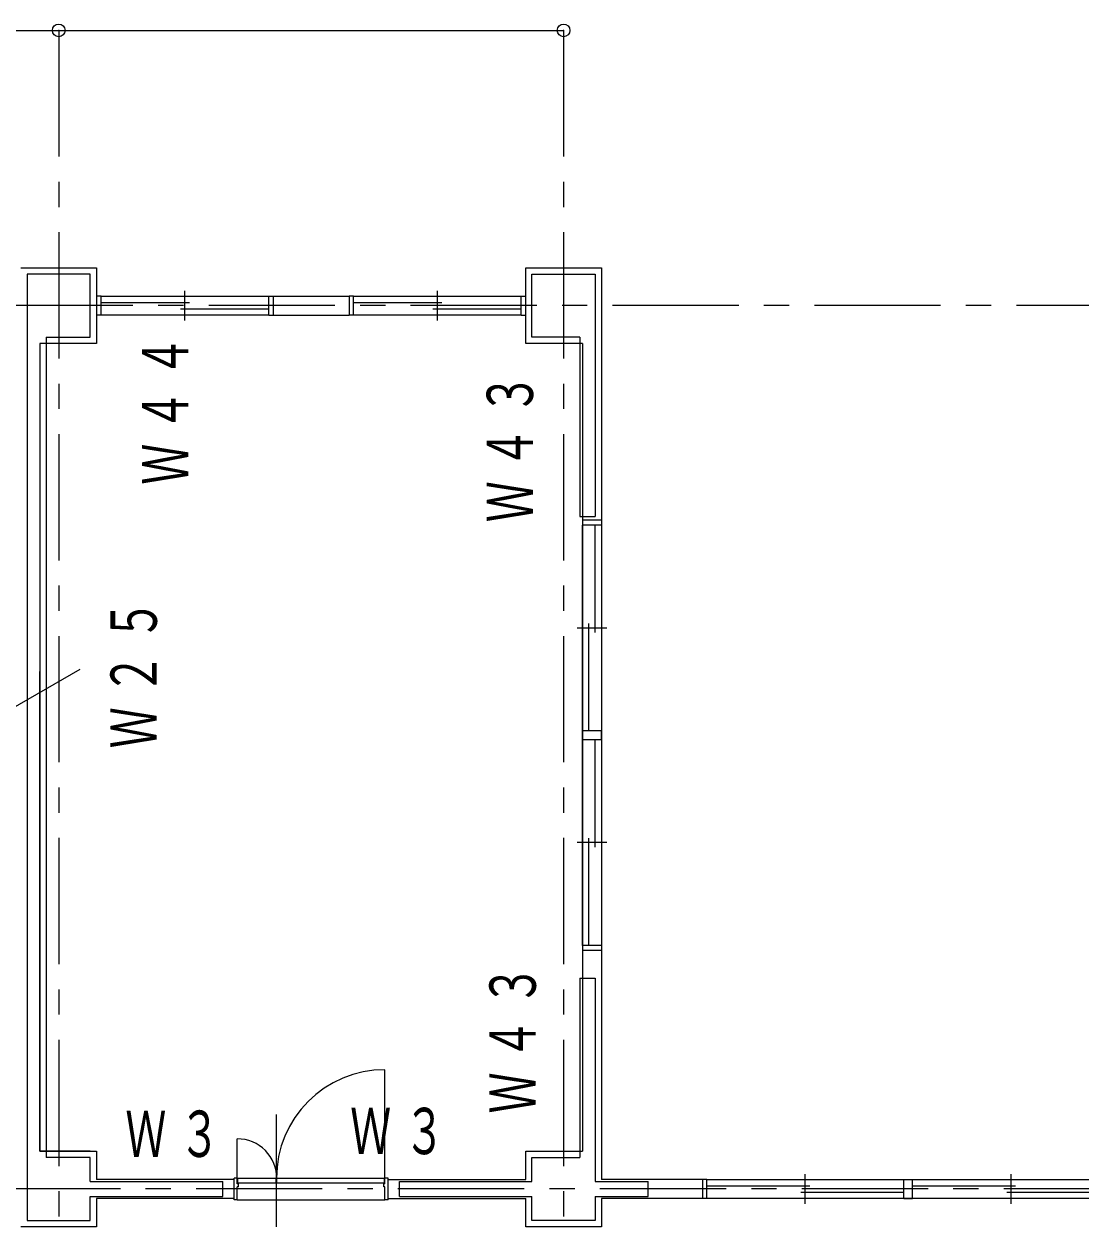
# Model space of a CAD drawing. Units: millimetres at full size, sheet at 1:200; details may follow other scales. Extents: x -55340 to 55340, y -38040 to 38040.
# Drawn here: x 15046 to 23422, y -10746 to -1214 of the extents above; entities that cross this region are included whole.
import ezdxf

# ---------------------------------------------------------------- set-up
doc = ezdxf.new("R2010")
doc.units = ezdxf.units.MM
doc.header["$LTSCALE"] = 200
doc.header["$PDMODE"] = 32
doc.header["$PDSIZE"] = 100
doc.linetypes.add('CHAIN1', pattern=[8, 5, -1, 1, -1])
for name, color, linetype, lineweight in [('0-0_補助線', 4, 'Continuous', 9), ('0-1_通り芯', 3, 'Continuous', 18), ('0-2_躯体', 4, 'Continuous', 9), ('0-3_外壁', 3, 'Continuous', 18), ('0-5_建具(ｻｯｼ)', 4, 'Continuous', 9), ('0-A_寸法', 6, 'Continuous', 9), ('2-2_躯体', 2, 'Continuous', 25)]:
    doc.layers.add(name, color=color, linetype=linetype, lineweight=lineweight)
doc.layers.add('2-3_外壁', color=2, linetype='Continuous')
doc.styles.add('ＭＳ ゴシック', font='')
doc.styles.get('ＭＳ ゴシック').set_extended_font_data('MS Gothic')

msp = doc.modelspace()

# ---------------------------------------------------------------- linework, layer by layer
at = {"layer": '0-0_補助線', "color": 3, "lineweight": 18}
for p, q in [((19021.5, -3145.6), (19621.5, -3145.6)), ((19021.5, -3745.6), (19021.5, -3145.6)), ((19621.5, -3145.6), (19621.5, -10370.6)), ((16321.5, -3563.5), (16321.5, -3327.8)), ((18321.5, -3563.5), (18321.5, -3327.8)), ((15656.5, -3419.9), (16356.5, -3419.9)), ((17021.5, -3370.6), (17021.5, -3520.6)), ((17656.5, -3419.9), (18356.5, -3419.9)), ((15656.5, -3520.6), (15621.5, -3520.6)), ((16286.5, -3471.3), (16986.5, -3471.3)), ((16986.5, -3520.6), (17021.5, -3520.6)), ((17021.5, -3520.6), (17621.5, -3520.6)), ((17656.5, -3520.6), (17621.5, -3520.6)), ((18286.5, -3471.3), (18986.5, -3471.3)), ((18986.5, -3520.6), (19021.5, -3520.6)), ((15171.5, -3745.6), (15171.5, -10145.6)), ((19471.5, -3745.6), (19021.5, -3745.6)), ((19471.5, -3745.6), (19471.5, -10145.6)), ((19621.5, -5185.6), (19471.5, -5185.6)), ((19572.2, -6035.6), (19572.2, -5185.6)), ((19664.4, -6000.6), (19428.7, -6000.6)), ((19520.8, -6815.6), (19520.8, -5965.6)), ((19471.5, -6885.6), (19471.5, -6815.6)), ((19621.5, -6885.6), (19471.5, -6885.6)), ((19572.2, -7735.6), (19572.2, -6885.6)), ((19664.4, -7700.6), (19428.7, -7700.6)), ((19520.8, -8515.6), (19520.8, -7665.6)), ((19471.5, -8515.6), (19471.5, -8550.6)), ((19621.5, -8515.6), (19471.5, -8515.6)), ((19621.5, -8515.6), (19621.5, -8550.6)), ((15171.5, -10145.6), (15621.5, -10145.6)), ((15621.5, -10145.6), (15621.5, -10370.6)), ((19021.5, -10145.6), (19471.5, -10145.6)), ((19021.5, -10370.6), (19021.5, -10145.6)), ((16711.5, -10370.6), (15621.5, -10370.6)), ((16736.5, -10360.6), (16711.5, -10360.6)), ((16736.5, -10403.6), (16736.5, -10360.6)), ((17044, -10363.6), (16739.5, -10363.6)), ((17044, -10399.6), (17044, -10363.6)), ((17049, -10399.6), (17049, -10363.6)), ((17931.5, -10360.6), (17906.5, -10360.6)), ((17906.5, -10403.6), (17906.5, -10360.6)), ((17931.5, -10530.6), (17931.5, -10360.6)), ((17931.5, -10370.6), (19021.5, -10370.6)), ((20421.5, -10370.6), (19621.5, -10370.6)), ((20456.5, -10370.6), (20421.5, -10370.6)), ((20421.5, -10370.6), (20421.5, -10520.6)), ((20456.5, -10520.6), (20456.5, -10370.6)), ((21237.1, -10563.5), (21237.1, -10327.8)), ((22087.8, -10520.6), (22087.8, -10370.6)), ((22868.4, -10563.5), (22868.4, -10327.8)), ((16746.5, -10403.6), (16736.5, -10403.6)), ((16746.5, -10428.6), (16736.5, -10428.6)), ((16736.5, -10530.6), (16736.5, -10428.6)), ((16746.5, -10428.6), (16746.5, -10403.6)), ((17903.5, -10399.6), (17049, -10399.6)), ((17906.5, -10403.6), (17896.5, -10403.6)), ((20456.5, -10419.9), (21272.1, -10419.9)), ((21202.1, -10471.3), (22017.8, -10471.3)), ((22087.8, -10419.9), (22903.4, -10419.9)), ((22833.4, -10471.3), (23649, -10471.3)), ((17931.5, -10520.6), (19021.5, -10520.6)), ((19021.5, -10745.6), (19021.5, -10520.6)), ((19621.5, -10520.6), (19621.5, -10745.6)), ((20421.5, -10520.6), (19621.5, -10520.6)), ((20456.5, -10520.6), (20421.5, -10520.6)), ((22017.8, -10520.6), (22087.8, -10520.6)), ((19621.5, -10745.6), (19021.5, -10745.6))]:
    msp.add_line(p, q, dxfattribs=at)
at = {"layer": '0-0_補助線'}
for p, q in [((15171.5, -10145.6), (15171.5, -6345.6)), ((17906.5, -10360.6), (17906.5, -9500.6)), ((17046.5, -10746.4), (17046.5, -9856.4)), ((16736.5, -10360.6), (16736.5, -10048.1)), ((15571.5, -10145.6), (15171.5, -10145.6))]:
    msp.add_line(p, q, dxfattribs=at)
at = {"layer": '0-0_補助線', "color": 3, "lineweight": 18}
for points in [[(15021.5, -3145.6), (15621.5, -3145.6), (15621.5, -3745.6), (15171.5, -3745.6)], [(15656.5, -3520.6), (15656.5, -3370.6), (15621.5, -3370.6)], [(16986.5, -3520.6), (16986.5, -3370.6), (17021.5, -3370.6)], [(17021.5, -3370.6), (17621.5, -3370.6), (17621.5, -3520.6)], [(17656.5, -3520.6), (17656.5, -3370.6), (17621.5, -3370.6)], [(18986.5, -3520.6), (18986.5, -3370.6), (19021.5, -3370.6)], [(19621.5, -6885.6), (19621.5, -6815.6), (19471.5, -6815.6)], [(16736.5, -10530.6), (16711.5, -10530.6), (16711.5, -10360.6)], [(17044, -10399.6), (16739.5, -10399.6), (16739.5, -10363.6)], [(17903.5, -10399.6), (17903.5, -10363.6), (17049, -10363.6)], [(22017.8, -10520.6), (22017.8, -10370.6), (22087.8, -10370.6)], [(17931.5, -10530.6), (17906.5, -10530.6), (17906.5, -10428.6), (17896.5, -10428.6), (17896.5, -10403.6)], [(16711.5, -10520.6), (15621.5, -10520.6), (15621.5, -10745.6), (15021.5, -10745.6)]]:
    msp.add_lwpolyline(points, dxfattribs=at)
at = {"layer": '0-0_補助線'}
for centre, radius, start, end in [((17906.5, -10360.6), 860, 90, 180), ((16736.5, -10360.6), 312.5, 359.44951, 90)]:
    msp.add_arc(centre, radius, start, end, dxfattribs=at)
at = {"layer": '0-1_通り芯', "color": 4, "linetype": 'CHAIN1', "lineweight": 9}
for p, q in [((15321.5, -1264.2), (15321.5, -10745.6)), ((19321.5, -1264.2), (19321.5, -10745.6)), ((39909.7, -3445.6), (-43658.8, -3445.6)), ((41409.7, -10445.6), (-45158.8, -10445.6))]:
    msp.add_line(p, q, dxfattribs=at)
at = {"layer": '0-2_躯体'}
msp.add_line((14940.5, -6643.4), (15491.9, -6326.3), dxfattribs=at)
at = {"layer": '0-3_外壁'}
for p, q in [((19621.5, -5145.6), (19471.5, -5145.6)), ((19621.5, -8555.6), (19471.5, -8555.6))]:
    msp.add_line(p, q, dxfattribs=at)
at = {"layer": '0-5_建具(ｻｯｼ)'}
for p, q in [((15656.5, -3370.6), (16986.5, -3370.6)), ((17656.5, -3370.6), (18986.5, -3370.6)), ((16986.5, -3520.6), (15656.5, -3520.6)), ((18986.5, -3520.6), (17656.5, -3520.6)), ((19471.5, -8515.6), (19471.5, -5185.6)), ((19621.5, -5185.6), (19621.5, -8515.6)), ((20456.5, -10370.6), (23649, -10370.6)), ((16736.5, -10530.6), (17906.5, -10530.6)), ((23649, -10520.6), (20456.5, -10520.6))]:
    msp.add_line(p, q, dxfattribs=at)
at = {"layer": '0-A_寸法', "color": 4}
msp.add_lwpolyline([(7321.5, -1264.2), (11321.5, -1264.2), (15321.5, -1264.2), (19321.5, -1264.2)], dxfattribs=at)
at = {"layer": '0-A_寸法'}
for p in [(15321.5, -1264.2), (19321.5, -1264.2)]:
    msp.add_point(p, dxfattribs=at)
at = {"layer": '2-2_躯体'}
for p, q in [((15071.5, -3195.6), (15071.5, -3695.6)), ((15571.5, -3195.6), (15071.5, -3195.6)), ((15571.5, -3695.6), (15571.5, -3195.6)), ((19071.5, -3195.6), (19571.5, -3195.6)), ((19071.5, -3695.6), (19071.5, -3195.6)), ((19571.5, -3195.6), (19571.5, -3695.6)), ((15071.5, -3695.6), (15071.5, -10195.6)), ((15221.5, -3695.6), (15221.5, -10195.6)), ((15221.5, -3695.6), (15571.5, -3695.6)), ((19451.5, -3695.6), (19071.5, -3695.6)), ((19571.5, -3695.6), (19571.5, -5115.6)), ((19451.5, -8775.6), (19451.5, -10195.6)), ((15071.5, -10195.6), (15071.5, -10695.6)), ((15571.5, -10195.6), (15221.5, -10195.6)), ((15571.5, -10385.6), (15571.5, -10195.6)), ((19071.5, -10195.6), (19451.5, -10195.6)), ((19071.5, -10385.6), (19071.5, -10195.6)), ((19571.5, -10195.6), (19571.5, -10385.6)), ((15571.5, -10385.6), (16621.5, -10385.6)), ((16621.5, -10505.6), (16621.5, -10385.6)), ((18021.5, -10385.6), (19071.5, -10385.6)), ((18021.5, -10505.6), (18021.5, -10385.6)), ((19571.5, -10385.6), (19991.5, -10385.6)), ((19991.5, -10505.6), (19991.5, -10385.6)), ((15571.5, -10505.6), (16621.5, -10505.6)), ((15571.5, -10695.6), (15571.5, -10505.6)), ((18021.5, -10505.6), (19071.5, -10505.6)), ((19071.5, -10695.6), (19071.5, -10505.6)), ((19571.5, -10505.6), (19991.5, -10505.6)), ((19571.5, -10505.6), (19571.5, -10695.6)), ((15071.5, -10695.6), (15571.5, -10695.6)), ((19571.5, -10695.6), (19071.5, -10695.6))]:
    msp.add_line(p, q, dxfattribs=at)
for points in [[(19451.5, -3695.6), (19451.5, -5115.6), (19571.5, -5115.6)], [(19451.5, -8775.6), (19571.5, -8775.6), (19571.5, -10195.6)]]:
    msp.add_lwpolyline(points, dxfattribs=at)

# ---------------------------------------------------------------- texts
at = {"layer": '2-3_外壁', "char_height": 366.6, "attachment_point": 7, "rotation": 90, "style": 'ＭＳ ゴシック'}
for s, insert in [('\\T1.31;\\W0.65;Ｗ４４', (16348, -4864.5)), ('\\T1.31;\\W0.65;Ｗ４３', (19085.6, -5162)), ('\\T1.31;\\W0.65;Ｗ２５', (16104.6, -6953.1)), ('\\T1.31;\\W0.65;Ｗ４３', (19107.6, -9846.8))]:
    msp.add_mtext(s, dxfattribs=dict(at, insert=insert))
at = {"layer": '2-3_外壁', "char_height": 366.6, "attachment_point": 7, "style": 'ＭＳ ゴシック'}
for insert in [(15849.3, -10197.5), (17630.9, -10175.5)]:
    msp.add_mtext('\\T1.31;\\W0.65;Ｗ３', dxfattribs=dict(at, insert=insert))

doc.saveas('drawing.dxf')
